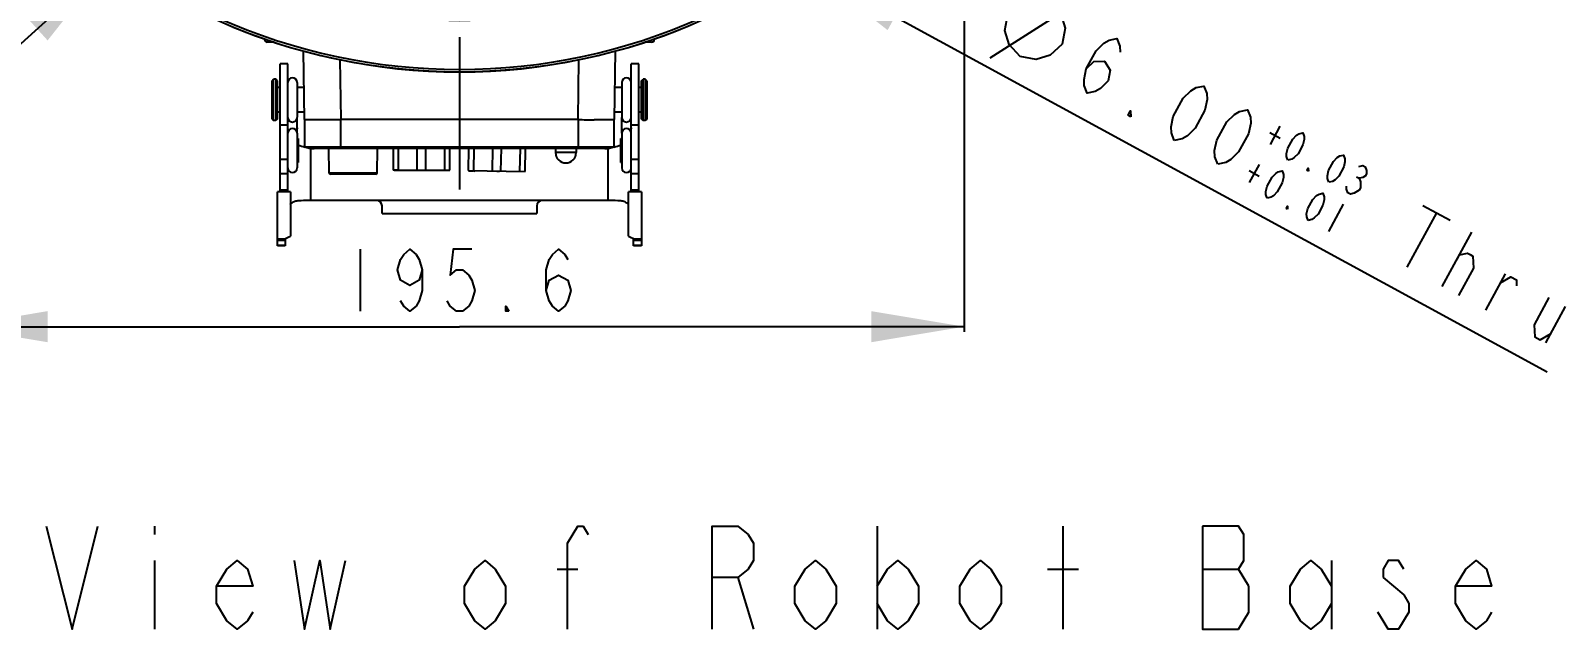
# Model space of a CAD drawing. Header units: millimetres. Extents: x 0 to 1173, y -4 to 841.
# Drawn here: x 824.7 to 973.4, y 576.8 to 634.7 of the extents above; entities that cross this region are included whole.
import ezdxf

# ---------------------------------------------------------------- set-up
doc = ezdxf.new("R2010")
doc.units = ezdxf.units.MM
doc.header["$LTSCALE"] = 65.395
doc.linetypes.add('CENTER', pattern=[0.6, 0.375, -0.075, 0.075, -0.075])
doc.layers.get('0').update_dxf_attribs({"linetype": 'CONTINUOUS'})
for name, color, linetype in [('ALL_DRFT_GEOM', 7, 'CONTINUOUS'), ('ALL_NOTES', 7, 'CONTINUOUS'), ('C_T2070064001_000_A_3D_BL22', 7, 'CONTINUOUS'), ('C_T2111122201_000_B_3D_BL27', 7, 'CONTINUOUS'), ('C_T2111122201_000_B_3D_BL29', 7, 'CONTINUOUS'), ('DRAFT_DIMS', 7, 'CONTINUOUS'), ('M3_10_BL23', 7, 'CONTINUOUS'), ('M3_10_BL32', 7, 'CONTINUOUS'), ('MANIFOLD_SOLID_BREP_17668_BL20', 7, 'CONTINUOUS'), ('MANIFOLD_SOLID_BREP_20980_BL24', 7, 'CONTINUOUS'), ('MANIFOLD_SOLID_BREP_21374_BL25', 7, 'CONTINUOUS'), ('MANIFOLD_SOLID_BREP_21768_BL31', 7, 'CONTINUOUS'), ('TM20_BASE_COVER_BL28', 7, 'CONTINUOUS'), ('TMBB_BASE_CNN_BL11', 7, 'CONTINUOUS')]:
    doc.layers.add(name, color=color, linetype=linetype)
doc.styles.get("Standard").update_dxf_attribs({"font": 'txt', "width": 0.8})
doc.dimstyles.new('DIMSTYLE_11', dxfattribs={"dimtxt": 6, "dimasz": 9, "dimexe": 0.5, "dimexo": 0, "dimgap": 1.5, "dimtad": 1, "dimdec": 1, "dimlfac": 2, "dimzin": 0, "dimdsep": 46, "dimtxsty": 'Standard', "dimblk": '_FILLED', "dimblk1": '_FILLED', "dimblk2": '_FILLED', "dimcen": 0.09, "dimadec": 0, "dimazin": 0, "dimtp": 0.01, "dimtm": 0.01, "dimtfac": 1, "dimtdec": 1, "dimtofl": 0, "dimtmove": 0, "dimatfit": 3, "dimldrblk": '_FILLED', "dimfxl": 0, "dimtolj": 1, "dimtzin": 0, "dimarcsym": 0})
doc.dimstyles.new('DIMSTYLE_7', dxfattribs={"dimtxt": 6, "dimasz": 9, "dimexe": 0.5, "dimexo": 0, "dimtad": 1, "dimlfac": 2, "dimzin": 0, "dimdsep": 46, "dimtxsty": 'Standard', "dimblk": '_FILLED', "dimblk1": '_FILLED', "dimblk2": '_FILLED', "dimcen": 0.09, "dimadec": 0, "dimazin": 0, "dimtol": 1, "dimtp": 0.03, "dimtm": -0.01, "dimtfac": 0.5, "dimtofl": 0, "dimtmove": 0, "dimatfit": 2, "dimldrblk": '_FILLED', "dimfxl": 0, "dimtolj": 1, "dimtzin": 0, "dimarcsym": 0})
doc.dimstyles.get("Standard").update_dxf_attribs({"dimtxt": 6, "dimasz": 9, "dimexe": 0.5, "dimexo": 0, "dimtad": 1, "dimzin": 0, "dimdsep": 46, "dimtxsty": 'Standard', "dimblk": '_FILLED', "dimblk1": '_FILLED', "dimblk2": '_FILLED', "dimcen": 0.09, "dimadec": 0, "dimazin": 0, "dimtol": 1, "dimtp": 0.01, "dimtm": 0.01, "dimtfac": 1, "dimtofl": 0, "dimtmove": 0, "dimatfit": 3, "dimldrblk": '_FILLED', "dimfxl": 0, "dimtolj": 1, "dimtzin": 0, "dimarcsym": 0})

# ---------------------------------------------------------------- blocks, each defined once
blk = doc.blocks.new('_FILLED')
at = {"color": 0, "linetype": 'ByBlock'}
blk.add_solid([(0, 0), (-1, 0.167), (-1, -0.167)], dxfattribs=at)
blk = doc.blocks.new('*D11')
at = {"layer": 'DRAFT_DIMS', "color": 2, "linetype": 'Continuous'}
blk.add_line((900.57, 640.41), (971.65, 601.69), dxfattribs=at)
at = {"layer": 'DRAFT_DIMS', "color": 2, "linetype": 'Continuous', "xscale": 9, "yscale": 9, "zscale": 9, "rotation": 151.4205219711}
blk.add_blockref('_FILLED', (900.57, 640.41), dxfattribs=at)
blk = doc.blocks.new('*D17')
at = {"layer": 'DRAFT_DIMS', "color": 2, "linetype": 'Continuous'}
for p, q in [((817.38, 655.23), (817.38, 605.57)), ((915.18, 655.23), (915.18, 605.57)), ((817.38, 606.07), (866.28, 606.07)), ((915.18, 606.07), (866.28, 606.07))]:
    blk.add_line(p, q, dxfattribs=at)
at = {"layer": 'DRAFT_DIMS', "color": 2, "linetype": 'Continuous', "xscale": 9, "yscale": 9, "zscale": 9, "rotation": 180}
blk.add_blockref('_FILLED', (817.38, 606.07), dxfattribs=at)
at = {"layer": 'DRAFT_DIMS', "color": 2, "linetype": 'Continuous', "xscale": 9, "yscale": 9, "zscale": 9}
blk.add_blockref('_FILLED', (915.18, 606.07), dxfattribs=at)
blk = doc.blocks.new('MANIFOLD_SOLID_BREP_17668_BL20', base_point=(866.28, 628.05))
at = {"layer": 'MANIFOLD_SOLID_BREP_17668_BL20', "color": 7, "linetype": 'Continuous'}
for p, q in [((851.28, 626.13), (851.18, 632.77)), ((854.7, 631.93), (854.78, 626.13)), ((877.78, 626.13), (877.86, 631.93)), ((881.37, 632.77), (881.28, 626.13)), ((848.13, 629.88), (848.28, 630.03)), ((848.13, 626.18), (848.13, 629.88)), ((848.28, 626.03), (848.28, 630.03)), ((848.48, 630.03), (848.28, 630.03)), ((848.48, 630.03), (848.48, 626.03)), ((848.63, 629.88), (848.48, 630.03)), ((848.63, 629.88), (848.63, 626.18)), ((848.9, 629.23), (848.63, 629.23)), ((851.23, 629.23), (850.55, 629.23)), ((882, 629.23), (881.32, 629.23)), ((883.93, 629.23), (883.65, 629.23)), ((883.93, 629.88), (884.08, 630.03)), ((883.93, 626.18), (883.93, 629.88)), ((884.08, 626.03), (884.08, 630.03)), ((884.28, 630.03), (884.08, 630.03)), ((884.28, 630.03), (884.28, 626.03)), ((884.43, 629.88), (884.28, 630.03)), ((884.43, 629.88), (884.43, 626.18)), ((848.13, 626.18), (848.28, 626.03)), ((848.48, 626.03), (848.28, 626.03)), ((848.63, 626.18), (848.48, 626.03)), ((848.9, 626.83), (848.63, 626.83)), ((851.27, 626.83), (850.55, 626.83)), ((851.28, 626.13), (851.28, 623.47)), ((853.13, 626.12), (853.19, 626.12)), ((853.19, 626.12), (853.23, 626.12)), ((854.78, 623.33), (854.78, 626.13)), ((877.78, 626.13), (854.78, 626.13)), ((877.78, 626.13), (877.78, 623.33)), ((879.33, 626.12), (879.37, 626.12)), ((879.37, 626.12), (879.43, 626.12)), ((881.28, 623.47), (881.28, 626.13)), ((882, 626.83), (881.29, 626.83)), ((883.93, 626.83), (883.65, 626.83)), ((883.93, 626.18), (884.08, 626.03)), ((884.28, 626.03), (884.08, 626.03)), ((884.43, 626.18), (884.28, 626.03)), ((881.28, 623.47), (851.28, 623.47)), ((880.35, 623.33), (852.2, 623.33))]:
    blk.add_line(p, q, dxfattribs=at)
for centre, radius, start, end in [((851.64, 1067.69), 441.57, 270.2061, 270.4071), ((881.09, 1101.14), 475.03, 269.6, 269.7868), ((852.2, 626.33), 3, 252.0412, 270), ((880.35, 626.33), 3, 270, 287.9588)]:
    blk.add_arc(centre, radius, start, end, dxfattribs=at)
for points, knots in [([(851.28, 626.13), (851.28, 626.12), (851.29, 626.13), (851.31, 626.12), (851.35, 626.12), (851.41, 626.12), (851.48, 626.12), (851.6, 626.12), (851.79, 626.12), (852.06, 626.12), (852.38, 626.12), (852.74, 626.12), (852.99, 626.12), (853.13, 626.12)], [0, 0, 0, 0, 0.004404, 0.017335, 0.038782, 0.068672, 0.106851, 0.153153, 0.269265, 0.414891, 0.587377, 0.783601, 1, 1, 1, 1]), ([(879.43, 626.12), (879.56, 626.12), (879.82, 626.12), (880.18, 626.12), (880.49, 626.12), (880.76, 626.12), (880.95, 626.12), (881.07, 626.12), (881.15, 626.12), (881.2, 626.12), (881.24, 626.12), (881.26, 626.13), (881.28, 626.12), (881.28, 626.13)], [0, 0, 0, 0, 0.216399, 0.412623, 0.585109, 0.730735, 0.846847, 0.893149, 0.931328, 0.961218, 0.982665, 0.995596, 1, 1, 1, 1])]:
    blk.add_open_spline(points, degree=3, knots=knots, dxfattribs=at)
blk = doc.blocks.new('C_T2070064001_000_A_3D_BL22', base_point=(865.59, 622.38))
at = {"layer": 'C_T2070064001_000_A_3D_BL22', "color": 7, "linetype": 'Continuous'}
for p, q in [((853.65, 620.95), (853.61, 623.33)), ((858.3, 620.95), (858.34, 623.33)), ((875.58, 623.33), (875.58, 622.93)), ((877.58, 622.93), (875.58, 622.93)), ((877.58, 623.33), (877.58, 622.93)), ((858.3, 620.95), (853.65, 620.95)), ((858.18, 620.83), (853.78, 620.83))]:
    blk.add_line(p, q, dxfattribs=at)
for centre, radius, start, end in [((876.58, 622.93), 1, 180, 360), ((853.78, 620.95), 0.125, 181, 270), ((858.18, 620.95), 0.125, 270, 359)]:
    blk.add_arc(centre, radius, start, end, dxfattribs=at)
blk = doc.blocks.new('M3_10_BL23', base_point=(847.86, 633.78))
at = {"layer": 'M3_10_BL23', "color": 7, "linetype": 'Continuous'}
for p, q in [((847.4, 633.93), (847.4, 633.88)), ((847.55, 633.88), (847.4, 633.88)), ((848.32, 633.63), (847.65, 633.63))]:
    blk.add_line(p, q, dxfattribs=at)
blk.add_arc((847.65, 633.88), 0.25, 180, 270, dxfattribs=at)
blk = doc.blocks.new('MANIFOLD_SOLID_BREP_20980_BL24', base_point=(866.28, 622.71))
at = {"layer": 'MANIFOLD_SOLID_BREP_20980_BL24', "color": 7, "linetype": 'Continuous'}
for p, q in [((848.9, 619.13), (848.9, 631.53)), ((849.65, 631.53), (848.9, 631.53)), ((849.65, 619.13), (849.65, 631.53)), ((882.9, 619.13), (882.9, 631.53)), ((883.65, 631.53), (882.9, 631.53)), ((883.65, 619.13), (883.65, 631.53)), ((848.9, 625.62), (849.65, 625.62)), ((882.9, 625.62), (883.65, 625.62)), ((850.55, 624.3), (850.65, 624.3)), ((850.65, 624.3), (850.65, 621.95)), ((851.9, 618.28), (851.9, 623.34)), ((880.65, 623.34), (880.65, 618.28)), ((881.9, 621.95), (881.9, 624.3)), ((881.9, 624.3), (882, 624.3)), ((849.65, 622.27), (848.9, 622.27)), ((850.55, 621.95), (850.65, 621.95)), ((881.9, 621.95), (882, 621.95)), ((883.65, 622.27), (882.9, 622.27)), ((848.9, 620.89), (849.65, 620.89)), ((882.9, 620.89), (883.65, 620.89)), ((848.65, 613.9), (848.65, 619.13)), ((849.9, 619.13), (848.65, 619.13)), ((849.65, 619.29), (848.9, 619.29)), ((849.9, 619.13), (849.9, 614.82)), ((882.65, 614.82), (882.65, 619.13)), ((883.9, 619.13), (882.65, 619.13)), ((883.65, 619.29), (882.9, 619.29)), ((883.9, 619.13), (883.9, 614.57)), ((880.65, 618.28), (851.9, 618.28)), ((858.78, 617.03), (858.78, 617.78)), ((858.78, 617.03), (873.78, 617.03)), ((873.78, 617.78), (873.78, 617.03)), ((848.65, 614.57), (849.35, 614.57)), ((848.65, 614.43), (849.4, 614.43)), ((849.4, 613.94), (848.65, 613.94)), ((849.4, 614.59), (849.4, 613.9)), ((883.15, 613.9), (883.15, 614.59)), ((883.15, 614.43), (883.9, 614.43)), ((883.9, 613.94), (883.15, 613.94)), ((883.2, 614.57), (883.9, 614.57)), ((883.9, 614.55), (883.9, 613.9)), ((849.4, 613.9), (848.65, 613.9)), ((883.9, 613.9), (883.15, 613.9))]:
    blk.add_line(p, q, dxfattribs=at)
for centre, start, end in [((858.28, 617.78), 0, 90), ((874.28, 617.78), 90, 180)]:
    blk.add_arc(centre, 0.5, start, end, dxfattribs=at)
for centre, major_axis, ratio, start_param, end_param in [((851.9, 624.98), (2.25, 0), 0.700624, -2.160115, -1.836382), ((880.65, 624.98), (2.25, 0), 0.700624, 4.977957, 5.301713), ((849.35, 616.78), (1.92, 1.92), 0.700312, -2.180371, -1.944098), ((883.21, 616.78), (1.92, -1.92), 0.700312, -1.197494, -0.961222)]:
    blk.add_ellipse(centre, major_axis=major_axis, ratio=ratio, start_param=start_param, end_param=end_param, dxfattribs=at)
for points, knots in [([(849.9, 617.93), (849.92, 617.94), (850.01, 618.01), (850.11, 618.07), (850.18, 618.11)], [0, 0, 0, 0, 0.230735, 1, 1, 1, 1]), ([(851.9, 618.28), (851.58, 618.28), (851.12, 618.28), (850.55, 618.24), (850.29, 618.17), (850.18, 618.11)], [0, 0, 0, 0, 0.549042, 0.790958, 1, 1, 1, 1]), ([(882.37, 618.11), (882.26, 618.17), (882.01, 618.24), (881.43, 618.28), (880.97, 618.28), (880.65, 618.28)], [0, 0, 0, 0, 0.209042, 0.450958, 1, 1, 1, 1]), ([(882.37, 618.11), (882.4, 618.1), (882.5, 618.04), (882.59, 617.98), (882.65, 617.93)], [0, 0, 0, 0, 0.26971, 1, 1, 1, 1]), ([(883.15, 614.47), (883.15, 614.49), (883.15, 614.53), (883.12, 614.58), (883.1, 614.61)], [0, 0, 0, 0, 0.234487, 1, 1, 1, 1])]:
    blk.add_open_spline(points, degree=3, knots=knots, dxfattribs=at)
blk = doc.blocks.new('MANIFOLD_SOLID_BREP_21374_BL25', base_point=(850.1, 625.58))
at = {"layer": 'MANIFOLD_SOLID_BREP_21374_BL25', "color": 7, "linetype": 'Continuous'}
for p, q in [((850.55, 629.71), (850.55, 626.35)), ((850.55, 624.81), (850.55, 626.34)), ((850.55, 624.81), (850.55, 621.44))]:
    blk.add_line(p, q, dxfattribs=at)
for centre, start, end in [((850.1, 629.71), 0, 180), ((850.1, 626.34), 180, 360), ((850.1, 624.81), 0, 180), ((850.1, 621.44), 180, 360)]:
    blk.add_arc(centre, 0.45, start, end, dxfattribs=at)
for points, knots in [([(849.74, 625.08), (849.71, 625.12), (849.67, 625.19), (849.65, 625.28), (849.65, 625.32)], [0, 0, 0, 0, 0.507598, 1, 1, 1, 1]), ([(850.55, 625.32), (850.55, 625.28), (850.54, 625.19), (850.49, 625.12), (850.46, 625.08)], [0, 0, 0, 0, 0.492402, 1, 1, 1, 1])]:
    blk.add_open_spline(points, degree=3, knots=knots, dxfattribs=at)
blk = doc.blocks.new('C_T2111122201_000_B_3D_BL27', base_point=(862.6, 622.25))
at = {"layer": 'C_T2111122201_000_B_3D_BL27', "color": 7, "linetype": 'Continuous'}
for p, q in [((859.85, 623.33), (859.85, 621.23)), ((860.35, 623.33), (860.35, 621.23)), ((862.19, 621.23), (862.19, 623.33)), ((863.01, 621.23), (863.01, 623.33)), ((864.85, 621.23), (864.85, 623.33)), ((865.35, 621.23), (865.35, 623.33)), ((860.34, 621.23), (859.85, 621.23)), ((859.94, 621.23), (859.94, 621.18)), ((860.3, 621.18), (859.94, 621.18)), ((859.95, 621.23), (859.95, 621.18)), ((859.96, 621.23), (859.96, 621.18)), ((859.98, 621.23), (859.98, 621.18)), ((860.01, 621.23), (860.01, 621.18)), ((860.06, 621.23), (860.06, 621.18)), ((860.12, 621.23), (860.12, 621.18)), ((860.18, 621.23), (860.18, 621.18)), ((860.23, 621.23), (860.23, 621.18)), ((860.26, 621.23), (860.26, 621.18)), ((860.28, 621.23), (860.28, 621.18)), ((860.29, 621.23), (860.29, 621.18)), ((860.3, 621.23), (860.3, 621.18)), ((860.35, 621.23), (865.35, 621.23)), ((860.38, 621.23), (860.38, 621.18)), ((860.5, 621.18), (860.38, 621.18)), ((860.44, 621.23), (860.44, 621.18)), ((860.5, 621.23), (860.5, 621.18)), ((862.63, 621.23), (862.63, 621.18)), ((862.85, 621.18), (862.63, 621.18)), ((862.74, 621.23), (862.74, 621.18)), ((862.85, 621.23), (862.85, 621.18))]:
    blk.add_line(p, q, dxfattribs=at)
blk = doc.blocks.new('TM20_BASE_COVER_BL28', base_point=(866.28, 688.23))
at = {"layer": 'TM20_BASE_COVER_BL28', "color": 7, "linetype": 'CENTER'}
for p, q in [((866.28, 703.09), (866.28, 757.1)), ((851.41, 688.23), (797.4, 688.23)), ((881.14, 688.23), (935.15, 688.23)), ((866.28, 673.36), (866.28, 619.35))]:
    blk.add_line(p, q, dxfattribs=at)
at = {"layer": 'TM20_BASE_COVER_BL28', "color": 7, "linetype": 'Continuous'}
for p, q in [((866.28, 691.2), (866.28, 685.25)), ((869.25, 688.23), (863.3, 688.23))]:
    blk.add_line(p, q, dxfattribs=at)
blk.add_circle((817.31, 708.51), 0.875, dxfattribs=at)
for centre, radius, start, end in [((866.28, 688.23), 52.5, 71.7789, 108.2211), ((845.99, 737.19), 2, 46.7459, 178.2541), ((886.56, 737.19), 2, 1.7459, 133.2541), ((849.08, 740.47), 2.5, 226.7147, 288.2211), ((883.47, 740.47), 2.5, 251.7789, 313.2853), ((841.5, 737.33), 2.5, 296.7789, 358.2853), ((891.06, 737.33), 2.5, 181.7147, 243.2211), ((866.28, 688.23), 52.5, 116.7789, 153.2211), ((866.28, 688.23), 52.5, 26.7789, 63.2211), ((817.18, 713.01), 2.5, 271.7147, 333.2211), ((915.38, 713.01), 2.5, 206.7789, 268.2715), ((817.31, 708.51), 2, 91.7459, 223.2541), ((915.24, 708.51), 2, 316.7285, 88.2715), ((814.03, 705.42), 2.5, 341.7789, 43.2853), ((918.52, 705.42), 2.5, 136.7285, 198.2211), ((866.28, 688.23), 52.5, 161.7789, 198.2211), ((866.28, 688.23), 52.5, 341.7789, 18.2211), ((814.03, 671.03), 2.5, 316.7147, 18.2211), ((918.52, 671.03), 2.5, 161.7789, 223.2853), ((817.31, 667.94), 2, 136.7459, 268.2541), ((915.24, 667.94), 2, 271.7459, 43.2541), ((817.18, 663.45), 2.5, 26.7789, 88.2853), ((866.28, 688.23), 52.5, 206.7789, 243.2211), ((866.28, 688.23), 52.5, 296.7789, 333.2211), ((915.38, 663.45), 2.5, 91.7147, 153.2211), ((841.5, 639.13), 2.5, 1.7147, 63.2211), ((891.06, 639.13), 2.5, 116.7789, 178.2853), ((845.99, 639.26), 2, 181.7459, 313.2541), ((849.08, 635.98), 2.5, 71.7789, 133.2853), ((866.28, 688.23), 52.5, 251.7789, 288.2211), ((883.47, 635.98), 2.5, 46.7147, 108.2211), ((886.56, 639.26), 2, 226.7459, 358.2541)]:
    blk.add_arc(centre, radius, start, end, dxfattribs=at)
blk = doc.blocks.new('C_T2111122201_000_B_3D_BL29', base_point=(869.91, 622.2))
at = {"layer": 'C_T2111122201_000_B_3D_BL29', "color": 7, "linetype": 'Continuous'}
for p, q in [((867.17, 623.33), (867.14, 621.18)), ((867.67, 623.33), (867.64, 621.17)), ((869.47, 621.14), (869.51, 623.33)), ((870.3, 621.12), (870.34, 623.33)), ((872.14, 621.09), (872.18, 623.33)), ((872.64, 621.08), (872.68, 623.33)), ((867.14, 621.18), (872.64, 621.08)), ((867.23, 621.17), (867.23, 621.12)), ((867.59, 621.12), (867.23, 621.12)), ((867.24, 621.17), (867.24, 621.12)), ((867.25, 621.17), (867.25, 621.12)), ((867.27, 621.17), (867.27, 621.12)), ((867.3, 621.17), (867.3, 621.12)), ((867.35, 621.17), (867.35, 621.12)), ((867.41, 621.17), (867.41, 621.12)), ((867.47, 621.17), (867.47, 621.12)), ((867.52, 621.17), (867.52, 621.12)), ((867.55, 621.17), (867.55, 621.12)), ((867.57, 621.17), (867.57, 621.12)), ((867.58, 621.17), (867.58, 621.12)), ((867.59, 621.17), (867.59, 621.12)), ((867.67, 621.17), (867.67, 621.12)), ((867.79, 621.11), (867.67, 621.12)), ((867.73, 621.17), (867.73, 621.12)), ((867.79, 621.16), (867.79, 621.11)), ((869.91, 621.13), (869.91, 621.08)), ((870.14, 621.07), (869.91, 621.08)), ((870.02, 621.13), (870.02, 621.08)), ((870.14, 621.12), (870.14, 621.07))]:
    blk.add_line(p, q, dxfattribs=at)
blk = doc.blocks.new('MANIFOLD_SOLID_BREP_21768_BL31', base_point=(882.45, 625.58))
at = {"layer": 'MANIFOLD_SOLID_BREP_21768_BL31', "color": 7, "linetype": 'Continuous'}
for p, q in [((882, 629.71), (882, 626.35)), ((882, 624.81), (882, 626.34)), ((882, 624.81), (882, 621.44))]:
    blk.add_line(p, q, dxfattribs=at)
for centre, start, end in [((882.45, 629.71), 0, 180), ((882.45, 626.34), 180, 360), ((882.45, 624.81), 0, 180), ((882.45, 621.44), 180, 360)]:
    blk.add_arc(centre, 0.45, start, end, dxfattribs=at)
for points, knots in [([(882.09, 625.08), (882.06, 625.12), (882.02, 625.19), (882, 625.28), (882, 625.32)], [0, 0, 0, 0, 0.507598, 1, 1, 1, 1]), ([(882.9, 625.32), (882.9, 625.28), (882.89, 625.19), (882.84, 625.12), (882.81, 625.08)], [0, 0, 0, 0, 0.492402, 1, 1, 1, 1])]:
    blk.add_open_spline(points, degree=3, knots=knots, dxfattribs=at)
blk = doc.blocks.new('M3_10_BL32', base_point=(884.7, 633.88))
at = {"layer": 'M3_10_BL32', "color": 7, "linetype": 'Continuous'}
for p, q in [((884.9, 633.63), (884.24, 633.63)), ((885.15, 633.88), (885, 633.88)), ((885.15, 633.93), (885.15, 633.88))]:
    blk.add_line(p, q, dxfattribs=at)
blk.add_arc((884.9, 633.88), 0.25, 270, 360, dxfattribs=at)
blk = doc.blocks.new('TMBB_BASE_CNN_BL11', base_point=(838.51, 681.36))
at = {"layer": 'TMBB_BASE_CNN_BL11', "color": 7, "linetype": 'Continuous'}
for radius, start, end in [(57.49, 245.8548, 294.1452), (57.25, 245.8549, 294.1454)]:
    blk.add_arc((866.28, 688.23), radius, start, end, dxfattribs=at)
at = {"layer": 'TMBB_BASE_CNN_BL11', "color": 2, "linetype": 'Continuous'}
blk.add_leader([(832.04, 640.95), (812.31, 623.05), (807.31, 623.05)], dimstyle='Standard', override={"dimtad": 0}, dxfattribs=at)

msp = doc.modelspace()

# ---------------------------------------------------------------- linework, layer by layer
at = {"layer": 'ALL_DRFT_GEOM', "color": 2, "linetype": 'CENTER'}
msp.add_circle((866.2769, 688.227), 57.5, dxfattribs=at)
at = {"layer": 'ALL_NOTES', "color": 2, "linetype": 'Continuous'}
for p, q in [((836.7536, 586.7642), (836.7536, 585.9309)), ((906.7537, 586.7642), (906.7537, 576.7642)), ((924.7536, 576.7642), (924.7536, 586.7642)), ((836.7536, 583.4309), (836.7536, 576.7642)), ((950.7536, 583.4309), (950.7536, 576.7642)), ((875.7537, 582.5976), (877.7536, 582.5976)), ((893.2536, 581.7642), (894.7536, 576.7642)), ((923.2536, 582.5976), (926.2536, 582.5976)), ((938.2537, 582.5976), (941.7536, 582.5976))]:
    msp.add_line(p, q, dxfattribs=at)
for points in [[(826.2536, 586.7642), (828.7536, 576.7642), (831.2536, 586.7642)], [(876.7536, 576.7642), (876.7536, 585.0975), (877.7536, 586.7642), (878.2536, 586.7642), (878.7537, 585.9309)], [(890.7536, 576.7642), (890.7536, 586.7642), (893.2536, 586.7642), (894.2536, 585.9309), (894.7536, 585.0975), (894.7536, 583.4309), (894.2536, 582.5976), (893.2536, 581.7642), (890.7536, 581.7642)], [(942.7536, 580.9309), (941.7536, 582.5976), (942.2536, 583.4309), (942.2536, 585.9309), (941.7536, 586.7642), (938.2537, 586.7642)], [(938.2537, 586.7642), (938.2537, 576.7642), (941.7536, 576.7642)], [(846.2536, 578.4309), (845.7536, 577.5976), (844.7537, 576.7642), (843.7536, 577.5976), (842.7536, 579.2642), (842.7536, 580.9309), (843.7536, 582.5976), (844.7537, 583.4309), (845.7536, 582.5976), (846.2536, 580.9309), (842.7536, 580.9309)], [(850.2537, 583.4309), (851.2536, 576.7642), (852.7536, 583.4309), (853.7536, 576.7642), (855.2536, 583.4309)], [(870.7536, 579.2642), (869.7536, 577.5976), (868.7536, 576.7642), (867.7536, 577.5976), (866.7536, 579.2642), (866.7536, 580.9309), (867.7536, 582.5976), (868.7536, 583.4309), (869.7536, 582.5976), (870.7536, 580.9309), (870.7536, 579.2642)], [(902.7536, 579.2642), (901.7536, 577.5976), (900.7536, 576.7642), (899.7536, 577.5976), (898.7537, 579.2642), (898.7537, 580.9309), (899.7536, 582.5976), (900.7536, 583.4309), (901.7536, 582.5976), (902.7536, 580.9309), (902.7536, 579.2642)], [(906.7537, 580.9309), (907.7536, 582.5976), (908.7536, 583.4309), (909.7537, 582.5976), (910.7536, 580.9309), (910.7536, 579.2642), (909.7537, 577.5976), (908.7536, 576.7642), (907.7536, 577.5976), (906.7537, 579.2642)], [(918.7536, 579.2642), (917.7536, 577.5976), (916.7536, 576.7642), (915.7536, 577.5976), (914.7536, 579.2642), (914.7536, 580.9309), (915.7536, 582.5976), (916.7536, 583.4309), (917.7536, 582.5976), (918.7536, 580.9309), (918.7536, 579.2642)], [(950.7536, 579.2642), (949.7536, 577.5976), (948.7536, 576.7642), (947.7536, 577.5976), (946.7537, 579.2642), (946.7537, 580.9309), (947.7536, 582.5976), (948.7536, 583.4309), (949.7536, 582.5976), (950.7536, 580.9309)], [(957.7537, 582.5976), (957.2536, 583.4309), (956.2536, 583.4309), (955.7536, 582.5976), (955.7536, 581.7642)], [(966.2537, 578.4309), (965.7536, 577.5976), (964.7536, 576.7642), (963.7537, 577.5976), (962.7536, 579.2642), (962.7536, 580.9309), (963.7537, 582.5976), (964.7536, 583.4309), (965.7536, 582.5976), (966.2537, 580.9309), (962.7536, 580.9309)], [(955.7536, 581.7642), (957.7537, 580.0976), (958.2536, 579.2642), (958.2536, 578.4309)], [(941.7536, 576.7642), (942.7536, 578.4309), (942.7536, 580.9309)], [(958.2536, 578.4309), (957.2536, 576.7642), (956.2536, 576.7642), (955.7536, 577.5976), (955.2537, 578.4309)]]:
    msp.add_lwpolyline(points, dxfattribs=at)
at = {"layer": 'DRAFT_DIMS', "color": 2, "linetype": 'Continuous'}
for p, q in [((917.6836, 632.113), (926.3798, 637.6245)), ((944.7816, 624.867), (945.7695, 624.3289)), ((945.7539, 625.4761), (944.7972, 623.7198)), ((943.7447, 621.7878), (942.788, 620.0315)), ((942.7724, 621.1788), (943.7603, 620.6406)), ((953.1751, 620.5794), (953.422, 620.4448)), ((953.5572, 619.5171), (953.4376, 619.2975)), ((951.8873, 617.9215), (950.4522, 615.2871)), ((960.9201, 617.1004), (958.0499, 611.8315)), ((959.6029, 617.818), (962.2374, 616.3828)), ((961.4746, 609.9658), (964.345, 615.2347)), ((856.6769, 613.5677), (856.6769, 607.5677)), ((965.6898, 607.6696), (967.6033, 611.1822)), ((973.3991, 608.0249), (971.4856, 604.5123))]:
    msp.add_line(p, q, dxfattribs=at)
for points in [[(919.3972, 636.3039), (920.5539, 637.3819), (921.9104, 637.7817), (923.4669, 637.5032), (924.5449, 636.3465), (924.9447, 634.99), (924.6662, 633.4336), (923.5095, 632.3556), (922.153, 631.9558), (920.5966, 632.2342), (919.5186, 633.3909), (919.1188, 634.7474), (919.3972, 636.3039)], [(926.9979, 631.0246), (927.7397, 631.7593), (928.7692, 631.7678), (929.3204, 630.8982), (929.1055, 629.8766), (928.3636, 629.1419), (927.861, 628.8463), (927.095, 628.6942), (926.8072, 629.4204), (926.783, 630.003), (926.9979, 631.0246), (927.9546, 632.7809), (928.6964, 633.5155), (929.1991, 633.8111), (929.9652, 633.9632), (930.2529, 633.2371), (930.2772, 632.6545)], [(935.5252, 624.1019), (935.2375, 624.828), (935.2132, 625.4106), (935.4282, 626.4322), (936.385, 628.1885), (937.1268, 628.9231), (937.6294, 629.2187), (938.3955, 629.3707), (938.6832, 628.6447), (938.7074, 628.0621), (938.4925, 627.0404), (937.5357, 625.2841), (936.7939, 624.5494), (936.2913, 624.2539), (935.5252, 624.1019)], [(931.3101, 626.398), (931.0467, 626.5416), (931.2858, 626.9806), (931.3101, 626.398)], [(939.7403, 621.8057), (939.4527, 622.5317), (939.4284, 623.1143), (939.6433, 624.136), (940.6001, 625.8923), (941.3419, 626.627), (941.8445, 626.9225), (942.6106, 627.0745), (942.8983, 626.3485), (942.9226, 625.7659), (942.7076, 624.7442), (941.7509, 622.9879), (941.009, 622.2533), (940.5064, 621.9577), (939.7403, 621.8057)], [(946.5338, 622.2044), (946.4065, 622.5584), (946.4026, 622.8452), (946.5182, 623.3516), (946.9966, 624.2298), (947.3593, 624.6015), (947.6024, 624.7539), (947.969, 624.8388), (948.0964, 624.4848), (948.1003, 624.198), (947.9845, 623.6916), (947.5062, 622.8135), (947.1435, 622.4416), (946.9004, 622.2894), (946.5338, 622.2044)], [(948.5097, 621.128), (948.3862, 621.1953), (948.5058, 621.4148), (948.5097, 621.128)], [(950.4855, 620.0516), (950.3582, 620.4058), (950.3543, 620.6926), (950.4699, 621.1989), (950.9483, 622.0771), (951.311, 622.4489), (951.5541, 622.6011), (951.9207, 622.6861), (952.0481, 622.332), (952.052, 622.0452), (951.9362, 621.5389), (951.4579, 620.6607), (951.0952, 620.2889), (950.8521, 620.1367), (950.4855, 620.0516)], [(953.4064, 621.592), (953.773, 621.6771), (954.02, 621.5425), (954.1474, 621.1885), (954.1513, 620.9016), (954.0317, 620.6821), (953.7886, 620.5298), (953.422, 620.4448), (953.5494, 620.0907), (953.5572, 619.5171)], [(944.5246, 618.5161), (944.3973, 618.8702), (944.3934, 619.157), (944.509, 619.6634), (944.9874, 620.5415), (945.3501, 620.9133), (945.5933, 621.0656), (945.9598, 621.1506), (946.0872, 620.7965), (946.0911, 620.5097), (945.9754, 620.0033), (945.497, 619.1252), (945.1343, 618.7533), (944.8912, 618.6011), (944.5246, 618.5161)], [(948.4763, 616.3634), (948.349, 616.7175), (948.3451, 617.0043), (948.4607, 617.5106), (948.9391, 618.3888), (949.3018, 618.7606), (949.5449, 618.9129), (949.9115, 618.9979), (950.0389, 618.6438), (950.0428, 618.357), (949.9271, 617.8506), (949.4487, 616.9725), (949.086, 616.6007), (948.8429, 616.4484), (948.4763, 616.3634)], [(953.4376, 619.2975), (952.9514, 618.993), (952.5849, 618.9081), (952.3379, 619.0426), (952.2105, 619.3967), (952.2066, 619.6835)], [(946.5005, 617.4397), (946.377, 617.507), (946.4966, 617.7266), (946.5005, 617.4397)], [(862.6769, 611.5677), (862.3769, 610.5677), (861.4769, 610.0677), (860.5769, 610.5677), (860.2769, 611.5677), (860.5769, 612.5677), (860.8769, 613.0677), (861.4769, 613.5677), (862.077, 613.0677), (862.3769, 612.5677), (862.6769, 611.5677), (862.6769, 609.5677), (862.3769, 608.5677), (862.077, 608.0677), (861.4769, 607.5677), (860.8769, 608.0677), (860.5769, 608.5677)], [(867.477, 613.5677), (865.6769, 613.5677), (865.3769, 611.0677), (865.9769, 611.5677), (866.5769, 611.5677), (867.1769, 611.0677), (867.477, 610.5677), (867.777, 609.5677), (867.477, 608.5677), (867.1769, 608.0677), (866.5769, 607.5677), (865.9769, 607.5677), (865.3769, 608.0677), (865.077, 608.5677)], [(874.6769, 609.5677), (874.9769, 610.5677), (875.877, 611.0677), (876.7769, 610.5677), (877.0769, 609.5677), (876.7769, 608.5677), (876.4769, 608.0677), (875.877, 607.5677), (875.2769, 608.0677), (874.9769, 608.5677), (874.6769, 609.5677), (874.6769, 611.5677), (874.9769, 612.5677), (875.2769, 613.0677), (875.877, 613.5677), (876.4769, 613.0677), (876.7769, 612.5677)], [(962.9098, 612.6003), (963.149, 613.0393), (963.9151, 613.1914), (964.1785, 613.0479), (964.442, 612.9044), (964.4905, 611.7392), (963.0553, 609.1047)], [(967.1249, 610.3041), (968.1302, 610.8952), (968.6571, 610.6081), (968.6814, 610.0255)], [(871.0769, 607.5677), (870.7769, 607.5677), (870.7769, 608.0677), (871.0769, 607.5677)], [(971.8185, 608.886), (970.3833, 606.2515), (970.4318, 605.0864), (970.9587, 604.7994), (971.964, 605.3904)]]:
    msp.add_lwpolyline(points, dxfattribs=at)

# ---------------------------------------------------------------- block references
at = {"layer": 'C_T2070064001_000_A_3D_BL22'}
msp.add_blockref('C_T2070064001_000_A_3D_BL22', (865.5938, 622.377), dxfattribs=at)
at = {"layer": 'C_T2111122201_000_B_3D_BL27'}
msp.add_blockref('C_T2111122201_000_B_3D_BL27', (862.6019, 622.252), dxfattribs=at)
at = {"layer": 'C_T2111122201_000_B_3D_BL29'}
msp.add_blockref('C_T2111122201_000_B_3D_BL29', (869.9064, 622.2004), dxfattribs=at)
at = {"layer": 'M3_10_BL23'}
msp.add_blockref('M3_10_BL23', (847.8586, 633.78), dxfattribs=at)
at = {"layer": 'M3_10_BL32'}
msp.add_blockref('M3_10_BL32', (884.6953, 633.877), dxfattribs=at)
at = {"layer": 'MANIFOLD_SOLID_BREP_17668_BL20'}
msp.add_blockref('MANIFOLD_SOLID_BREP_17668_BL20', (866.2769, 628.0479), dxfattribs=at)
at = {"layer": 'MANIFOLD_SOLID_BREP_20980_BL24'}
msp.add_blockref('MANIFOLD_SOLID_BREP_20980_BL24', (866.2769, 622.7145), dxfattribs=at)
at = {"layer": 'MANIFOLD_SOLID_BREP_21374_BL25'}
msp.add_blockref('MANIFOLD_SOLID_BREP_21374_BL25', (850.1019, 625.577), dxfattribs=at)
at = {"layer": 'MANIFOLD_SOLID_BREP_21768_BL31'}
msp.add_blockref('MANIFOLD_SOLID_BREP_21768_BL31', (882.4519, 625.577), dxfattribs=at)
at = {"layer": 'TM20_BASE_COVER_BL28'}
msp.add_blockref('TM20_BASE_COVER_BL28', (866.2769, 688.227), dxfattribs=at)
at = {"layer": 'TMBB_BASE_CNN_BL11'}
msp.add_blockref('TMBB_BASE_CNN_BL11', (838.5119, 681.3593), dxfattribs=at)

# ---------------------------------------------------------------- dimensions: what is measured, and where the dimension line sits
at = {"layer": 'DRAFT_DIMS', "color": 2, "linetype": 'Continuous'}
dim = msp.add_linear_dim(base=(915.1769, 606.0677), p1=(817.3769, 655.227), p2=(915.1769, 655.227), dimstyle='DIMSTYLE_11', dxfattribs=at)
dim.commit()
dim.dimension.update_dxf_attribs({"geometry": '*D17', "text_midpoint": (854.2769, 606.0677), "dimtype": 160})
dim = msp.add_diameter_dim_2p(p1=(900.5748, 640.4082), p2=(897.9403, 641.8433), text='%%c<> Thru', dimstyle='DIMSTYLE_7', override={"dimpost": '<>'}, dxfattribs=at)
dim.commit()
dim.dimension.update_dxf_attribs({"geometry": '*D11', "text_midpoint": (917.9621, 633.6694), "dimtype": 163})

doc.saveas('drawing.dxf')
